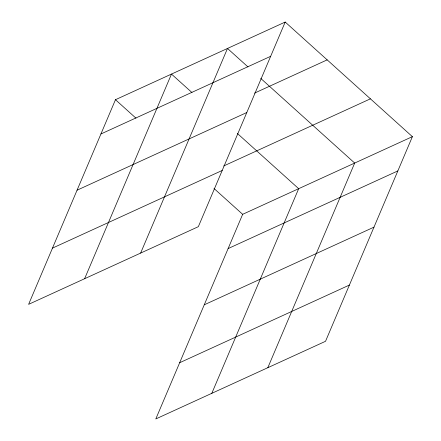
<?xml version="1.0" encoding="UTF-8"?>
<svg xmlns="http://www.w3.org/2000/svg" width="441" height="441" viewBox="0 0 441 441"><rect width="100%" height="100%" fill="white"/><g stroke="black" fill="none" stroke-linecap="round" stroke-linejoin="round"><path stroke-width="0.66" d="M285.2 22.05L115.47 99.71L28.61 304.345L198.34 226.68L285.2 22.05L412.39 136.655L325.53 341.29L155.8 418.95L242.66 214.32L412.39 136.655M84.617 278.718L171.477 74.082L191.956 92.533M140.629 253.084L227.49 48.455L247.963 66.905M211.812 393.322L298.673 188.687L237.368 133.452M267.825 367.695L354.685 163.06L260.763 78.432M100.923 133.976L270.653 56.31M254.529 93.112L327.172 59.871M77.059 190.198L246.789 112.532M223.714 165.959L370.418 98.834M52.473 248.123L222.203 170.458M228.118 248.581L397.848 170.921M204.255 304.803L373.985 227.143M179.663 362.728L349.393 285.068M115.47 99.71L135.944 118.16M213.995 188.489L242.66 214.32"/></g></svg>
